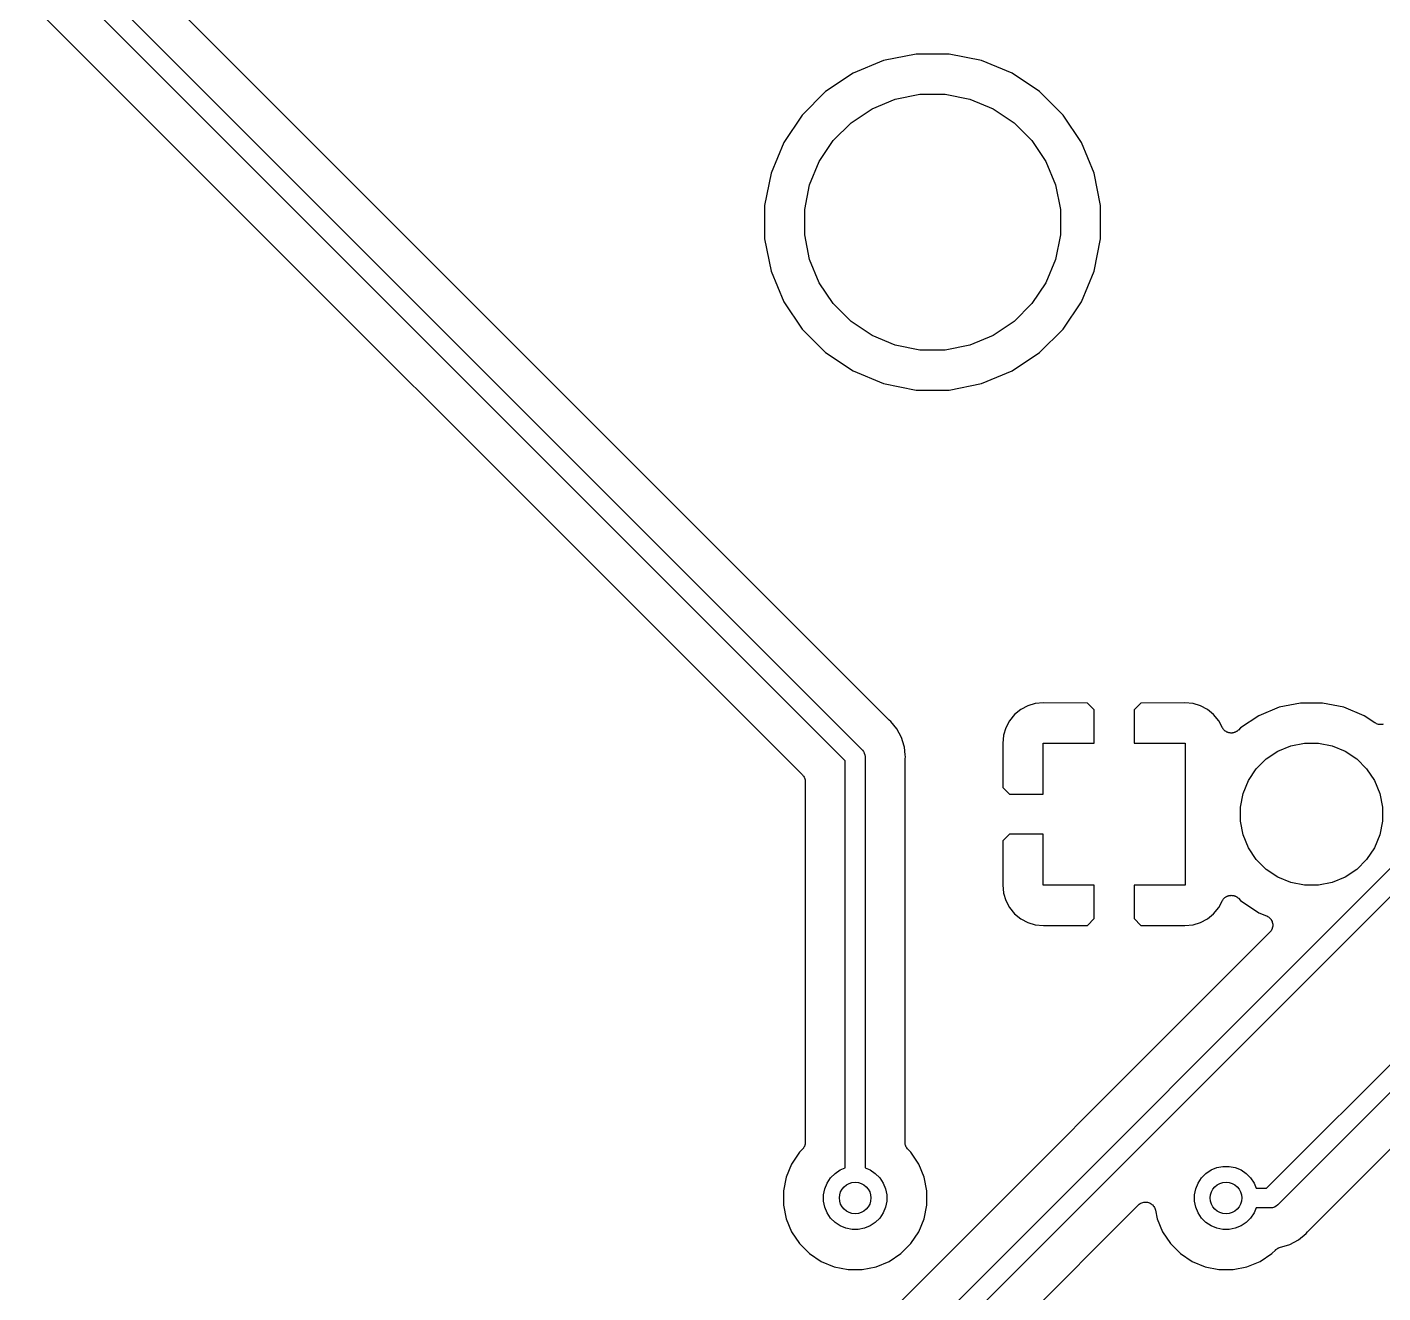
# Model space of a CAD drawing. Extents: x 19 to 115, y -142 to -17.
# Drawn here: x 38.66 to 55.83, y -83.24 to -67.21 of the extents above; entities that cross this region are included whole.
import ezdxf

# ---------------------------------------------------------------- set-up
doc = ezdxf.new("R2010")
doc.units = 0
doc.layers.add('BLACK', color=7, linetype='CONTINUOUS')

msp = doc.modelspace()

# ---------------------------------------------------------------- linework, layer by layer
at = {"layer": 'BLACK', "linetype": 'CONTINUOUS'}
for p, q in [((38.9659, -66.0941), (49.2331, -76.3613)), ((43.1378, -69.5476), (39.5532, -65.963)), ((49.024, -76.5058), (38.7891, -66.2709)), ((38.658, -66.8582), (48.4788, -76.679)), ((49.5093, -67.6338), (49.122, -67.7942)), ((49.9204, -67.552), (49.5093, -67.6338)), ((50.3396, -67.552), (49.9204, -67.552)), ((50.7507, -67.6338), (50.3396, -67.552)), ((51.138, -67.7942), (50.7507, -67.6338)), ((49.122, -67.7942), (48.7735, -68.0271)), ((51.4865, -68.0271), (51.138, -67.7942)), ((48.7735, -68.0271), (48.4771, -68.3235)), ((49.3626, -68.2444), (49.6575, -68.1223)), ((49.6575, -68.1223), (49.9704, -68.06)), ((49.9704, -68.06), (50.2896, -68.06)), ((50.2896, -68.06), (50.6025, -68.1223)), ((50.6025, -68.1223), (50.8974, -68.2444)), ((51.7829, -68.3235), (51.4865, -68.0271)), ((48.4771, -68.3235), (48.2442, -68.672)), ((49.0973, -68.4217), (49.3626, -68.2444)), ((50.8974, -68.2444), (51.1627, -68.4217)), ((52.0158, -68.672), (51.7829, -68.3235)), ((48.8717, -68.6473), (49.0973, -68.4217)), ((51.1627, -68.4217), (51.3883, -68.6473)), ((48.2442, -68.672), (48.0838, -69.0593)), ((48.6944, -68.9126), (48.8717, -68.6473)), ((51.3883, -68.6473), (51.5656, -68.9126)), ((52.1762, -69.0593), (52.0158, -68.672)), ((48.5723, -69.2075), (48.6944, -68.9126)), ((51.5656, -68.9126), (51.6877, -69.2075)), ((48.0838, -69.0593), (48.002, -69.4704)), ((48.51, -69.5204), (48.5723, -69.2075)), ((51.6877, -69.2075), (51.75, -69.5204)), ((52.258, -69.4704), (52.1762, -69.0593)), ((43.1379, -69.5477), (43.1378, -69.5476)), ((49.5702, -75.98), (43.1379, -69.5477)), ((48.002, -69.4704), (48.002, -69.8896)), ((48.51, -69.8396), (48.51, -69.5204)), ((51.75, -69.5204), (51.75, -69.8396)), ((52.258, -69.8896), (52.258, -69.4704)), ((48.002, -69.8896), (48.0838, -70.3007)), ((48.5723, -70.1525), (48.51, -69.8396)), ((51.75, -69.8396), (51.6877, -70.1525)), ((52.1762, -70.3007), (52.258, -69.8896)), ((48.6944, -70.4474), (48.5723, -70.1525)), ((51.6877, -70.1525), (51.5656, -70.4474)), ((48.0838, -70.3007), (48.2442, -70.688)), ((52.0158, -70.688), (52.1762, -70.3007)), ((48.8717, -70.7127), (48.6944, -70.4474)), ((51.5656, -70.4474), (51.3883, -70.7127)), ((48.2442, -70.688), (48.4771, -71.0365)), ((49.0973, -70.9383), (48.8717, -70.7127)), ((51.3883, -70.7127), (51.1627, -70.9383)), ((51.7829, -71.0365), (52.0158, -70.688)), ((49.3626, -71.1156), (49.0973, -70.9383)), ((51.1627, -70.9383), (50.8974, -71.1156)), ((48.4771, -71.0365), (48.7735, -71.3329)), ((51.4865, -71.3329), (51.7829, -71.0365)), ((49.6575, -71.2377), (49.3626, -71.1156)), ((49.9704, -71.3), (49.6575, -71.2377)), ((50.6025, -71.2377), (50.2896, -71.3)), ((50.8974, -71.1156), (50.6025, -71.2377)), ((48.7735, -71.3329), (49.122, -71.5658)), ((50.2896, -71.3), (49.9704, -71.3)), ((51.138, -71.5658), (51.4865, -71.3329)), ((49.122, -71.5658), (49.5093, -71.7262)), ((50.7507, -71.7262), (51.138, -71.5658)), ((49.5093, -71.7262), (49.9204, -71.808)), ((50.3396, -71.808), (50.7507, -71.7262)), ((49.9204, -71.808), (50.3396, -71.808)), ((54.3619, -81.917), (64.0423, -72.2366)), ((64.01, -72.6225), (54.5064, -82.126)), ((54.8877, -82.4632), (63.2852, -74.0657)), ((51.1691, -75.9191), (51.1056, -75.9964)), ((51.2464, -75.8556), (51.1691, -75.9191)), ((51.3347, -75.8084), (51.2464, -75.8556)), ((51.4304, -75.7794), (51.3347, -75.8084)), ((51.5359, -75.769), (51.4304, -75.7794)), ((52.0914, -75.7717), (51.5359, -75.769)), ((52.176, -75.8564), (52.0914, -75.7717)), ((52.176, -76.28), (52.176, -75.8564)), ((52.7686, -75.7717), (52.684, -75.8564)), ((52.684, -75.8564), (52.684, -76.28)), ((53.3241, -75.769), (52.7686, -75.7717)), ((53.4296, -75.7793), (53.3241, -75.769)), ((53.5253, -75.8084), (53.4296, -75.7793)), ((53.6136, -75.8556), (53.5253, -75.8084)), ((53.6909, -75.9191), (53.6136, -75.8556)), ((53.7544, -75.9964), (53.6909, -75.9191)), ((54.5193, -75.8261), (54.2631, -75.9322)), ((54.7913, -75.772), (54.5193, -75.8261)), ((55.0687, -75.772), (54.7913, -75.772)), ((55.3407, -75.8261), (55.0687, -75.772)), ((55.5969, -75.9322), (55.3407, -75.8261)), ((49.5743, -75.9834), (49.5702, -75.98)), ((49.5781, -75.9872), (49.5743, -75.9834)), ((49.5794, -75.9884), (49.5781, -75.9872)), ((49.5988, -76.0042), (49.5794, -75.9884)), ((49.6779, -76.1006), (49.5988, -76.0042)), ((51.0584, -76.0847), (51.0294, -76.1804)), ((51.1056, -75.9964), (51.0584, -76.0847)), ((53.8019, -76.0852), (53.7544, -75.9964)), ((53.8051, -76.09), (53.8019, -76.0852)), ((53.8079, -76.0952), (53.8051, -76.09)), ((54.0325, -76.0863), (54.0037, -76.1151)), ((54.2631, -75.9322), (54.0325, -76.0863)), ((55.7336, -76.0236), (55.5969, -75.9322)), ((55.7441, -76.0292), (55.7336, -76.0236)), ((55.7546, -76.0349), (55.7441, -76.0292)), ((55.7551, -76.035), (55.7546, -76.0349)), ((55.7555, -76.0353), (55.7551, -76.035)), ((55.7669, -76.0387), (55.7555, -76.0353)), ((55.7782, -76.0423), (55.7669, -76.0387)), ((55.7787, -76.0424), (55.7782, -76.0423)), ((55.7792, -76.0425), (55.7787, -76.0424)), ((55.7911, -76.0437), (55.7792, -76.0425)), ((55.8029, -76.045), (55.7911, -76.0437)), ((55.8034, -76.0449), (55.8029, -76.045)), ((55.8039, -76.045), (55.8034, -76.0449)), ((55.8157, -76.0439), (55.8039, -76.045)), ((55.8276, -76.0428), (55.8157, -76.0439)), ((55.828, -76.0427), (55.8276, -76.0428)), ((55.8285, -76.0426), (55.828, -76.0427)), ((55.8399, -76.0392), (55.8285, -76.0426)), ((49.7366, -76.2106), (49.6779, -76.1006)), ((49.7688, -76.3167), (49.7366, -76.2106)), ((51.0294, -76.1804), (51.019, -76.2859)), ((53.812, -76.1003), (53.8079, -76.0952)), ((53.8156, -76.1058), (53.812, -76.1003)), ((53.8198, -76.1099), (53.8156, -76.1058)), ((53.8235, -76.1145), (53.8198, -76.1099)), ((53.8285, -76.1187), (53.8235, -76.1145)), ((53.8331, -76.1233), (53.8285, -76.1187)), ((53.838, -76.1266), (53.8331, -76.1233)), ((53.8425, -76.1303), (53.838, -76.1266)), ((53.8483, -76.1335), (53.8425, -76.1303)), ((53.8537, -76.1371), (53.8483, -76.1335)), ((53.8591, -76.1394), (53.8537, -76.1371)), ((53.8643, -76.1422), (53.8591, -76.1394)), ((53.8705, -76.1442), (53.8643, -76.1422)), ((53.8766, -76.1467), (53.8705, -76.1442)), ((53.8823, -76.1479), (53.8766, -76.1467)), ((53.8879, -76.1496), (53.8823, -76.1479)), ((53.8944, -76.1503), (53.8879, -76.1496)), ((53.9009, -76.1516), (53.8944, -76.1503)), ((53.9067, -76.1517), (53.9009, -76.1516)), ((53.9125, -76.1523), (53.9067, -76.1517)), ((53.9191, -76.1517), (53.9125, -76.1523)), ((53.9257, -76.1518), (53.9191, -76.1517)), ((53.9314, -76.1506), (53.9257, -76.1518)), ((53.9372, -76.1501), (53.9314, -76.1506)), ((53.9436, -76.1483), (53.9372, -76.1501)), ((53.95, -76.1471), (53.9436, -76.1483)), ((53.9554, -76.1449), (53.95, -76.1471)), ((53.961, -76.1432), (53.9554, -76.1449)), ((53.9669, -76.1402), (53.961, -76.1432)), ((53.973, -76.1377), (53.9669, -76.1402)), ((53.9779, -76.1345), (53.973, -76.1377)), ((53.983, -76.1318), (53.9779, -76.1345)), ((53.9882, -76.1277), (53.983, -76.1318)), ((53.9937, -76.1241), (53.9882, -76.1277)), ((53.9978, -76.12), (53.9937, -76.1241)), ((54.0024, -76.1164), (53.9978, -76.12)), ((54.0037, -76.1151), (54.0024, -76.1164)), ((49.2331, -76.3613), (49.2378, -76.3652)), ((49.2378, -76.3652), (49.2417, -76.3699)), ((49.2417, -76.3699), (49.2417, -76.3699)), ((49.2417, -76.3699), (49.2534, -76.3842)), ((49.2534, -76.3842), (49.2632, -76.4026)), ((49.2632, -76.4026), (49.265, -76.4059)), ((49.265, -76.4059), (49.2722, -76.4295)), ((49.2722, -76.4295), (49.274, -76.4479)), ((49.7689, -76.3169), (49.7688, -76.3167)), ((49.7728, -76.3299), (49.7689, -76.3169)), ((49.7826, -76.4289), (49.7728, -76.3299)), ((49.7826, -76.4291), (49.7826, -76.4289)), ((49.7851, -76.454), (49.7826, -76.4291)), ((51.019, -76.2859), (51.0217, -76.8414)), ((51.53, -76.926), (51.53, -76.28)), ((51.53, -76.28), (52.176, -76.28)), ((52.684, -76.28), (53.33, -76.28)), ((53.33, -76.28), (53.33, -78.08)), ((54.3563, -76.4809), (54.5037, -76.3824)), ((54.5037, -76.3824), (54.6675, -76.3146)), ((54.6675, -76.3146), (54.8414, -76.28)), ((54.8414, -76.28), (55.0186, -76.28)), ((55.0186, -76.28), (55.1925, -76.3146)), ((55.1925, -76.3146), (55.3563, -76.3824)), ((55.3563, -76.3824), (55.5037, -76.4809)), ((49.024, -81.6608), (49.024, -76.5058)), ((49.274, -76.4479), (49.274, -76.4479)), ((49.274, -76.4479), (49.2746, -76.454)), ((49.2746, -76.454), (49.274, -76.4601)), ((49.274, -76.4601), (49.274, -81.6608)), ((49.782, -76.4895), (49.7826, -76.4842)), ((49.782, -76.4913), (49.782, -76.4895)), ((49.782, -81.3383), (49.782, -76.4913)), ((49.7826, -76.4789), (49.7851, -76.454)), ((49.7826, -76.4842), (49.7826, -76.4789)), ((54.1324, -76.7537), (54.2309, -76.6063)), ((54.2309, -76.6063), (54.3563, -76.4809)), ((55.5037, -76.4809), (55.6291, -76.6063)), ((55.6291, -76.6063), (55.7276, -76.7537)), ((48.4788, -76.679), (48.4791, -76.6793)), ((48.4791, -76.6793), (48.4791, -76.6793)), ((48.4791, -76.6793), (48.4791, -76.6793)), ((48.4791, -76.6793), (48.48, -76.6803)), ((48.48, -76.6803), (48.4874, -76.6895)), ((48.4874, -76.6895), (48.4948, -76.6985)), ((48.4948, -76.6985), (48.4951, -76.6991)), ((48.4951, -76.6991), (48.4955, -76.6996)), ((48.4955, -76.6996), (48.5009, -76.7101)), ((48.5009, -76.7101), (48.5064, -76.7204)), ((48.5064, -76.7204), (48.5066, -76.721)), ((48.5066, -76.721), (48.5069, -76.7216)), ((48.5069, -76.7216), (48.5102, -76.7329)), ((48.5102, -76.7329), (48.5136, -76.7441)), ((48.5136, -76.7441), (48.5136, -76.7448)), ((48.5136, -76.7448), (48.5138, -76.7454)), ((48.5138, -76.7454), (48.5149, -76.7571)), ((48.5149, -76.7571), (48.516, -76.7688)), ((48.516, -76.7688), (48.516, -81.3383)), ((54.0646, -76.9175), (54.1324, -76.7537)), ((55.7276, -76.7537), (55.7954, -76.9175)), ((51.0217, -76.8414), (51.1064, -76.926)), ((51.1064, -76.926), (51.53, -76.926)), ((54.03, -77.0914), (54.0646, -76.9175)), ((55.7954, -76.9175), (55.83, -77.0914)), ((54.03, -77.2686), (54.03, -77.0914)), ((55.83, -77.0914), (55.83, -77.2686)), ((54.0646, -77.4425), (54.03, -77.2686)), ((55.83, -77.2686), (55.7954, -77.4425)), ((51.1064, -77.434), (51.0217, -77.5186)), ((51.53, -77.434), (51.1064, -77.434)), ((51.53, -78.08), (51.53, -77.434)), ((54.1324, -77.6063), (54.0646, -77.4425)), ((55.7954, -77.4425), (55.7276, -77.6063)), ((51.0217, -77.5186), (51.019, -78.0741)), ((54.2309, -77.7537), (54.1324, -77.6063)), ((55.7276, -77.6063), (55.6291, -77.7537)), ((46.8572, -86.9397), (56.08, -77.7168)), ((54.3563, -77.8791), (54.2309, -77.7537)), ((55.6291, -77.7537), (55.5037, -77.8791)), ((56.2891, -77.8613), (47.0017, -87.1487)), ((54.5037, -77.9776), (54.3563, -77.8791)), ((54.6675, -78.0454), (54.5037, -77.9776)), ((55.3563, -77.9776), (55.1925, -78.0454)), ((55.5037, -77.8791), (55.3563, -77.9776)), ((51.019, -78.0741), (51.0294, -78.1796)), ((52.176, -78.08), (51.53, -78.08)), ((52.176, -78.5036), (52.176, -78.08)), ((53.33, -78.08), (52.684, -78.08)), ((52.684, -78.08), (52.684, -78.5036)), ((54.8414, -78.08), (54.6675, -78.0454)), ((55.0186, -78.08), (54.8414, -78.08)), ((55.1925, -78.0454), (55.0186, -78.08)), ((51.0294, -78.1796), (51.0584, -78.2753)), ((51.0584, -78.2753), (51.1056, -78.3636)), ((53.7544, -78.3636), (53.8019, -78.2748)), ((53.8019, -78.2748), (53.8027, -78.2733)), ((53.8027, -78.2733), (53.806, -78.2684)), ((53.806, -78.2684), (53.8088, -78.2633)), ((53.8088, -78.2633), (53.813, -78.2583)), ((53.813, -78.2583), (53.8168, -78.2528)), ((53.8168, -78.2528), (53.821, -78.2488)), ((53.821, -78.2488), (53.8247, -78.2443)), ((53.8247, -78.2443), (53.8298, -78.2401)), ((53.8298, -78.2401), (53.8345, -78.2355)), ((53.8345, -78.2355), (53.8394, -78.2324)), ((53.8394, -78.2324), (53.844, -78.2287)), ((53.844, -78.2287), (53.8498, -78.2256)), ((53.8498, -78.2256), (53.8553, -78.222)), ((53.8553, -78.222), (53.8607, -78.2198)), ((53.8607, -78.2198), (53.8659, -78.2171)), ((53.8659, -78.2171), (53.8722, -78.2152)), ((53.8722, -78.2152), (53.8783, -78.2128)), ((53.8783, -78.2128), (53.884, -78.2117)), ((53.884, -78.2117), (53.8896, -78.21)), ((53.8896, -78.21), (53.8962, -78.2094)), ((53.8962, -78.2094), (53.9026, -78.2082)), ((53.9026, -78.2082), (53.9085, -78.2082)), ((53.9085, -78.2082), (53.9143, -78.2077)), ((53.9143, -78.2077), (53.9209, -78.2084)), ((53.9209, -78.2084), (53.9274, -78.2084)), ((53.9274, -78.2084), (53.9332, -78.2096)), ((53.9332, -78.2096), (53.939, -78.2102)), ((53.939, -78.2102), (53.9453, -78.2121)), ((53.9453, -78.2121), (53.9517, -78.2135)), ((53.9517, -78.2135), (53.9571, -78.2157)), ((53.9571, -78.2157), (53.9627, -78.2174)), ((53.9627, -78.2174), (53.9685, -78.2206)), ((53.9685, -78.2206), (53.9745, -78.2231)), ((53.9745, -78.2231), (53.9794, -78.2264)), ((53.9794, -78.2264), (53.9845, -78.2292)), ((53.9845, -78.2292), (53.9896, -78.2333)), ((53.9896, -78.2333), (53.995, -78.237)), ((53.995, -78.237), (53.9992, -78.2412)), ((53.9992, -78.2412), (54.0037, -78.2449)), ((54.0037, -78.2449), (54.0325, -78.2737)), ((54.0325, -78.2737), (54.2631, -78.4278)), ((51.1056, -78.3636), (51.1691, -78.4409)), ((51.1691, -78.4409), (51.2464, -78.5044)), ((53.6136, -78.5044), (53.6909, -78.4409)), ((53.6909, -78.4409), (53.7544, -78.3636)), ((54.2631, -78.4278), (54.3615, -78.4685)), ((54.3615, -78.4685), (54.3625, -78.469)), ((54.3625, -78.469), (54.3625, -78.469)), ((54.3625, -78.469), (54.3626, -78.469)), ((54.3626, -78.469), (54.3632, -78.4692)), ((54.3632, -78.4692), (54.3738, -78.4751)), ((54.3738, -78.4751), (54.3843, -78.4808)), ((54.3843, -78.4808), (54.3846, -78.481)), ((54.3846, -78.481), (54.3849, -78.4812)), ((54.3849, -78.4812), (54.3941, -78.489)), ((54.3941, -78.489), (54.4033, -78.4967)), ((54.4033, -78.4967), (54.4036, -78.497)), ((54.4036, -78.497), (54.4038, -78.4972)), ((54.4038, -78.4972), (54.4113, -78.5065)), ((51.2464, -78.5044), (51.3347, -78.5516)), ((51.3347, -78.5516), (51.4304, -78.5806)), ((51.4304, -78.5806), (51.5359, -78.591)), ((51.5359, -78.591), (52.0914, -78.5883)), ((52.0914, -78.5883), (52.176, -78.5036)), ((52.684, -78.5036), (52.7686, -78.5883)), ((52.7686, -78.5883), (53.3241, -78.591)), ((53.3241, -78.591), (53.4296, -78.5806)), ((53.4296, -78.5806), (53.5253, -78.5516)), ((53.5253, -78.5516), (53.6136, -78.5044)), ((54.4102, -78.6665), (54.4027, -78.6757)), ((54.4181, -78.6571), (54.4102, -78.6665)), ((54.4113, -78.5065), (54.4189, -78.516)), ((54.4182, -78.6568), (54.4181, -78.6571)), ((54.4185, -78.6565), (54.4182, -78.6568)), ((54.4241, -78.6461), (54.4185, -78.6565)), ((54.4189, -78.516), (54.4191, -78.5163)), ((54.4191, -78.5163), (54.4193, -78.5165)), ((54.4193, -78.5165), (54.4248, -78.5271)), ((54.4299, -78.6353), (54.4241, -78.6461)), ((54.4248, -78.5271), (54.4305, -78.5379)), ((54.43, -78.635), (54.4299, -78.6353)), ((54.4302, -78.6347), (54.43, -78.635)), ((54.4337, -78.6232), (54.4302, -78.6347)), ((54.4305, -78.5379), (54.4306, -78.5382)), ((54.4306, -78.5382), (54.4308, -78.5385)), ((54.4308, -78.5385), (54.4341, -78.55)), ((54.4373, -78.6116), (54.4337, -78.6232)), ((54.4341, -78.55), (54.4376, -78.5616)), ((54.4374, -78.611), (54.4373, -78.6113)), ((54.4373, -78.6113), (54.4373, -78.6116)), ((54.4387, -78.5988), (54.4374, -78.611)), ((54.4376, -78.5616), (54.4376, -78.562)), ((54.4376, -78.562), (54.4377, -78.5623)), ((54.4377, -78.5623), (54.4388, -78.5743)), ((54.4399, -78.587), (54.4387, -78.5988)), ((54.4388, -78.5743), (54.4399, -78.5863)), ((54.4399, -78.5863), (54.4399, -78.5866)), ((54.4399, -78.5866), (54.4399, -78.587)), ((54.4027, -78.6757), (46.6839, -86.3945)), ((48.4938, -81.41), (48.4863, -81.419)), ((48.4941, -81.4095), (48.4938, -81.41)), ((48.4945, -81.4089), (48.4941, -81.4095)), ((48.5001, -81.3986), (48.4945, -81.4089)), ((48.5057, -81.3883), (48.5001, -81.3986)), ((48.5059, -81.3877), (48.5057, -81.3883)), ((48.5062, -81.3871), (48.5059, -81.3877)), ((48.5097, -81.3759), (48.5062, -81.3871)), ((48.5132, -81.3647), (48.5097, -81.3759)), ((48.5133, -81.364), (48.5132, -81.3647)), ((48.5135, -81.3634), (48.5133, -81.364)), ((48.5147, -81.3517), (48.5135, -81.3634)), ((48.516, -81.3401), (48.5147, -81.3517)), ((48.516, -81.3383), (48.516, -81.3387)), ((48.516, -81.3387), (48.516, -81.3387)), ((48.516, -81.3387), (48.516, -81.3388)), ((48.516, -81.3388), (48.516, -81.3401)), ((49.7831, -81.3499), (49.782, -81.3383)), ((49.7842, -81.3616), (49.7831, -81.3499)), ((49.7844, -81.3623), (49.7842, -81.3616)), ((49.7844, -81.363), (49.7844, -81.3623)), ((49.7878, -81.3742), (49.7844, -81.363)), ((49.7911, -81.3855), (49.7878, -81.3742)), ((49.7914, -81.386), (49.7911, -81.3855)), ((49.7916, -81.3867), (49.7914, -81.386)), ((49.7971, -81.397), (49.7916, -81.3867)), ((49.8025, -81.4075), (49.7971, -81.397)), ((49.8029, -81.408), (49.8025, -81.4075)), ((49.8032, -81.4086), (49.8029, -81.408)), ((49.8106, -81.4177), (49.8032, -81.4086)), ((49.818, -81.4268), (49.8106, -81.4177)), ((48.4437, -81.4632), (48.3443, -81.6119)), ((48.4788, -81.4281), (48.4437, -81.4632)), ((48.4863, -81.419), (48.4788, -81.4281)), ((49.8189, -81.4278), (49.818, -81.4268)), ((49.8192, -81.4281), (49.8189, -81.4278)), ((49.8189, -81.4278), (49.8189, -81.4278)), ((49.8189, -81.4278), (49.8189, -81.4278)), ((49.8543, -81.4632), (49.8192, -81.4281)), ((49.9537, -81.6119), (49.8543, -81.4632)), ((48.3443, -81.6119), (48.2759, -81.7771)), ((48.8383, -81.787), (48.894, -81.7313)), ((48.894, -81.7313), (48.9595, -81.6875)), ((48.9595, -81.6875), (49.024, -81.6608)), ((49.274, -81.6608), (49.3385, -81.6875)), ((49.3385, -81.6875), (49.404, -81.7313)), ((49.404, -81.7313), (49.4597, -81.787)), ((50.0221, -81.7771), (49.9537, -81.6119)), ((53.5373, -81.787), (53.593, -81.7313)), ((53.593, -81.7313), (53.6585, -81.6875)), ((53.6585, -81.6875), (53.7313, -81.6574)), ((53.7313, -81.6574), (53.8086, -81.642)), ((53.8086, -81.642), (53.8874, -81.642)), ((53.8874, -81.642), (53.9647, -81.6574)), ((53.9647, -81.6574), (54.0375, -81.6875)), ((54.0375, -81.6875), (54.103, -81.7313)), ((54.103, -81.7313), (54.1587, -81.787)), ((48.2759, -81.7771), (48.241, -81.9526)), ((48.749, -82.0026), (48.7644, -81.9253)), ((48.7644, -81.9253), (48.7945, -81.8525)), ((48.7945, -81.8525), (48.8383, -81.787)), ((49.4597, -81.787), (49.5035, -81.8525)), ((49.5035, -81.8525), (49.5336, -81.9253)), ((49.5336, -81.9253), (49.549, -82.0026)), ((50.057, -81.9526), (50.0221, -81.7771)), ((53.448, -82.0026), (53.4634, -81.9253)), ((53.4634, -81.9253), (53.4935, -81.8525)), ((53.4935, -81.8525), (53.5373, -81.787)), ((54.1587, -81.787), (54.2025, -81.8525)), ((54.2025, -81.8525), (54.2292, -81.917)), ((54.2292, -81.917), (54.3619, -81.917)), ((48.241, -81.9526), (48.241, -82.1314)), ((48.749, -82.0814), (48.749, -82.0026)), ((48.7644, -82.1587), (48.749, -82.0814)), ((49.549, -82.0814), (49.5336, -82.1587)), ((49.549, -82.0026), (49.549, -82.0814)), ((50.057, -82.1314), (50.057, -81.9526)), ((52.7698, -82.1081), (52.7805, -82.1025)), ((52.7805, -82.1025), (52.7808, -82.1024)), ((52.7808, -82.1024), (52.781, -82.1023)), ((52.781, -82.1023), (52.7927, -82.0989)), ((52.7927, -82.0989), (52.8043, -82.0955)), ((52.8043, -82.0955), (52.8045, -82.0955)), ((52.8045, -82.0955), (52.8048, -82.0954)), ((52.8048, -82.0954), (52.8168, -82.0943)), ((52.8168, -82.0943), (52.8289, -82.0932)), ((52.8289, -82.0932), (52.8292, -82.0932)), ((52.8292, -82.0932), (52.8295, -82.0932)), ((52.8295, -82.0932), (52.8414, -82.0945)), ((52.8414, -82.0945), (52.8536, -82.0958)), ((52.8536, -82.0958), (52.8539, -82.0959)), ((52.8539, -82.0959), (52.8541, -82.0959)), ((52.8541, -82.0959), (52.8656, -82.0995)), ((52.8656, -82.0995), (52.8773, -82.1031)), ((52.8773, -82.1031), (52.8775, -82.1032)), ((52.8775, -82.1032), (52.8778, -82.1033)), ((52.8778, -82.1033), (52.8883, -82.109)), ((53.448, -82.0814), (53.448, -82.0026)), ((53.4634, -82.1587), (53.448, -82.0814)), ((47.3829, -87.4859), (52.7384, -82.1304)), ((48.241, -82.1314), (48.2759, -82.3069)), ((48.7945, -82.2315), (48.7644, -82.1587)), ((48.8383, -82.297), (48.7945, -82.2315)), ((49.5035, -82.2315), (49.4597, -82.297)), ((49.5336, -82.1587), (49.5035, -82.2315)), ((50.0221, -82.3069), (50.057, -82.1314)), ((52.7384, -82.1304), (52.7392, -82.1296)), ((52.7392, -82.1296), (52.7393, -82.1295)), ((52.7392, -82.1296), (52.7392, -82.1296)), ((52.7393, -82.1295), (52.7396, -82.1292)), ((52.7396, -82.1292), (52.7491, -82.1216)), ((52.7491, -82.1216), (52.7585, -82.114)), ((52.7585, -82.114), (52.7588, -82.1139)), ((52.7588, -82.1139), (52.759, -82.1137)), ((52.759, -82.1137), (52.7698, -82.1081)), ((52.8883, -82.109), (52.8991, -82.1149)), ((52.8991, -82.1149), (52.8993, -82.1151)), ((52.8993, -82.1151), (52.8996, -82.1152)), ((52.8996, -82.1152), (52.9087, -82.1228)), ((52.9087, -82.1228), (52.9182, -82.1307)), ((52.9182, -82.1307), (52.9184, -82.1309)), ((52.9184, -82.1309), (52.9186, -82.131)), ((52.9186, -82.131), (52.9263, -82.1405)), ((52.9263, -82.1405), (52.9339, -82.1498)), ((52.9339, -82.1498), (52.934, -82.1501)), ((52.934, -82.1501), (52.9342, -82.1503)), ((52.9342, -82.1503), (52.9399, -82.1611)), ((52.9399, -82.1611), (52.9455, -82.1717)), ((52.9455, -82.1717), (52.9456, -82.172)), ((52.9456, -82.172), (52.9458, -82.1722)), ((52.9458, -82.1722), (52.9492, -82.1837)), ((52.9492, -82.1837), (52.9527, -82.1954)), ((52.9527, -82.1954), (52.9749, -82.3069)), ((53.4935, -82.2315), (53.4634, -82.1587)), ((53.5373, -82.297), (53.4935, -82.2315)), ((54.2025, -82.2315), (54.1587, -82.297)), ((54.2292, -82.167), (54.2025, -82.2315)), ((54.4076, -82.167), (54.2292, -82.167)), ((54.4137, -82.1676), (54.4076, -82.167)), ((54.4198, -82.167), (54.4137, -82.1676)), ((54.4382, -82.1652), (54.4198, -82.167)), ((54.4198, -82.167), (54.4198, -82.167)), ((54.4618, -82.158), (54.4382, -82.1652)), ((54.4835, -82.1464), (54.4618, -82.158)), ((54.5025, -82.1308), (54.4835, -82.1464)), ((54.5064, -82.126), (54.5025, -82.1308)), ((48.2759, -82.3069), (48.3443, -82.4721)), ((48.894, -82.3527), (48.8383, -82.297)), ((48.9595, -82.3965), (48.894, -82.3527)), ((49.0323, -82.4266), (48.9595, -82.3965)), ((49.1096, -82.442), (49.0323, -82.4266)), ((49.1884, -82.442), (49.1096, -82.442)), ((49.2657, -82.4266), (49.1884, -82.442)), ((49.3385, -82.3965), (49.2657, -82.4266)), ((49.404, -82.3527), (49.3385, -82.3965)), ((49.4597, -82.297), (49.404, -82.3527)), ((49.9537, -82.4721), (50.0221, -82.3069)), ((52.9749, -82.3069), (53.0433, -82.4721)), ((53.593, -82.3527), (53.5373, -82.297)), ((53.6585, -82.3965), (53.593, -82.3527)), ((53.7313, -82.4266), (53.6585, -82.3965)), ((53.8086, -82.442), (53.7313, -82.4266)), ((53.8874, -82.442), (53.8086, -82.442)), ((53.9647, -82.4266), (53.8874, -82.442)), ((54.0375, -82.3965), (53.9647, -82.4266)), ((54.103, -82.3527), (54.0375, -82.3965)), ((54.1587, -82.297), (54.103, -82.3527)), ((48.3443, -82.4721), (48.4437, -82.6208)), ((48.4437, -82.6208), (48.5702, -82.7473)), ((49.7278, -82.7473), (49.8543, -82.6208)), ((49.8543, -82.6208), (49.9537, -82.4721)), ((53.0433, -82.4721), (53.1427, -82.6208)), ((53.1427, -82.6208), (53.2692, -82.7473)), ((54.6571, -82.6296), (54.7671, -82.5709)), ((54.7671, -82.5709), (54.8634, -82.4918)), ((54.8634, -82.4918), (54.8793, -82.4724)), ((54.8793, -82.4724), (54.8805, -82.4711)), ((54.8805, -82.4711), (54.8843, -82.4673)), ((54.8843, -82.4673), (54.8877, -82.4632)), ((48.5702, -82.7473), (48.7189, -82.8467)), ((49.5791, -82.8467), (49.7278, -82.7473)), ((53.2692, -82.7473), (53.4179, -82.8467)), ((54.2781, -82.8467), (54.4268, -82.7473)), ((54.4268, -82.7473), (54.4729, -82.7012)), ((54.4729, -82.7012), (54.4742, -82.6999)), ((54.4742, -82.6999), (54.4785, -82.6965)), ((54.4785, -82.6965), (54.4823, -82.6927)), ((54.4823, -82.6927), (54.4881, -82.6888)), ((54.4881, -82.6888), (54.4936, -82.6845)), ((54.4936, -82.6845), (54.4984, -82.682)), ((54.4984, -82.682), (54.503, -82.6789)), ((54.503, -82.6789), (54.5094, -82.6763)), ((54.5094, -82.6763), (54.5156, -82.6731)), ((54.5156, -82.6731), (54.5208, -82.6715)), ((54.5208, -82.6715), (54.5259, -82.6695)), ((54.5259, -82.6695), (54.6571, -82.6296)), ((48.7189, -82.8467), (48.8841, -82.9151)), ((48.8841, -82.9151), (49.0596, -82.95)), ((49.0596, -82.95), (49.2384, -82.95)), ((49.2384, -82.95), (49.4139, -82.9151)), ((49.4139, -82.9151), (49.5791, -82.8467)), ((53.4179, -82.8467), (53.5831, -82.9151)), ((53.5831, -82.9151), (53.7586, -82.95)), ((53.7586, -82.95), (53.9374, -82.95)), ((53.9374, -82.95), (54.1129, -82.9151)), ((54.1129, -82.9151), (54.2781, -82.8467))]:
    msp.add_line(p, q, dxfattribs=at)
at = {"layer": 'BLACK'}
for centre in [(49.149, -82.042), (53.848, -82.042)]:
    msp.add_circle(centre, 0.2, dxfattribs=at)

doc.saveas('drawing.dxf')
